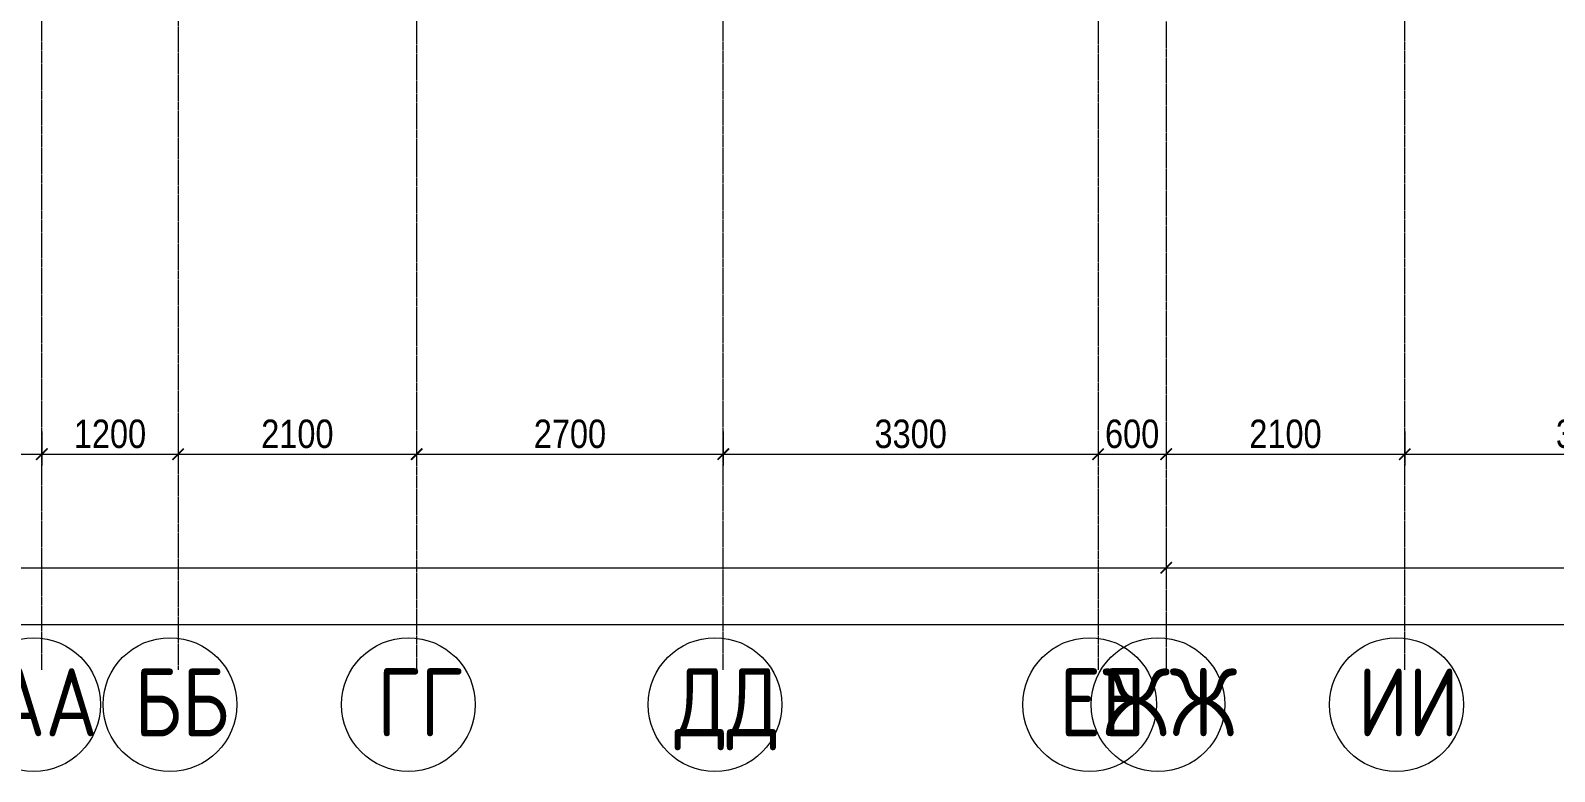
# Model space of a CAD drawing. Header units: millimetres. Extents: x -231292 to 573618, y -153144 to 564035.
# Drawn here: x 81983 to 95402, y 6179 to 12708 of the extents above; entities that cross this region are included whole.
import ezdxf
from ezdxf.enums import TextEntityAlignment as Align

# ---------------------------------------------------------------- set-up
doc = ezdxf.new("R2010")
doc.units = ezdxf.units.MM
doc.linetypes.add('CENTER2', pattern=[28.575, 19.05, -3.175, 3.175, -3.175])
doc.layers.get('0').update_dxf_attribs({"color": 250})
doc.layers.get('Defpoints').update_dxf_attribs({"color": 250})
doc.layers.add('РД_Оси_100', color=250, linetype='Continuous', lineweight=0)
doc.layers.add('РД_Оси_размер', color=250, linetype='Continuous', lineweight=0)
doc.styles.add('style1', font='ARIALN.TTF')
doc.styles.add('ккк', font='isocpeur.ttf', dxfattribs={"width": 0.85, "oblique": 15})
doc.dimstyles.new('Dim100_ареал', dxfattribs={"dimscale": 100, "dimtxt": 2.5, "dimasz": 1, "dimexe": 1, "dimexo": 1, "dimgap": 0.5, "dimtad": 1, "dimzin": 12, "dimdsep": 46, "dimtxsty": 'style1', "dimblk": 'ARCHTICK', "dimcen": 1, "dimdle": 1, "dimclrd": 256, "dimclre": 256, "dimaunit": 1, "dimadec": 0, "dimazin": 3, "dimtfac": 1, "dimtmove": 1, "dimatfit": 3, "dimldrblk": 'OPEN30', "dimfxl": 2, "dimfxlon": 1, "dimtolj": 1, "dimtzin": 0, "dimlwd": 9, "dimlwe": 9, "dimarcsym": 0})

# ---------------------------------------------------------------- blocks, each defined once
blk = doc.blocks.new('A-iden')
at = {"linetype": 'Continuous', "lineweight": 5}
blk.add_circle((-0.73, -4.06), 5.89, dxfattribs=at)
at = {"color": 0, "linetype": 'Continuous', "lineweight": 20, "style": 'ккк', "width": 0.85}
blk.add_attdef('ID', text='', height=6, dxfattribs=at).set_placement((0.31, -3.85), align=Align.MIDDLE_CENTER)
blk = doc.blocks.new('_ArchTick')
at = {"color": 0, "linetype": 'ByBlock', "const_width": 0.15}
blk.add_lwpolyline([(-0.5, -0.5), (0.5, 0.5)], dxfattribs=at)
blk = doc.blocks.new('*D1544')
at = {"layer": 'Defpoints', "color": 0, "transparency": 16777216}
for p in [(70800, -3255), (73200, -3255), (73200, -4255)]:
    blk.add_point(p, dxfattribs=at)
at = {"layer": 'РД_Оси_размер', "lineweight": 9, "transparency": 16777216}
for p, q in [((70800, -4055), (70800, -4355)), ((73200, -4055), (73200, -4355)), ((70700, -4255), (73300, -4255))]:
    blk.add_line(p, q, dxfattribs=at)
at = {"layer": 'РД_Оси_размер', "lineweight": 9, "transparency": 16777216, "xscale": 100, "yscale": 100, "zscale": 100, "rotation": 180}
blk.add_blockref('_ArchTick', (70800, -4255), dxfattribs=at)
at = {"layer": 'РД_Оси_размер', "lineweight": 9, "transparency": 16777216, "xscale": 100, "yscale": 100, "zscale": 100}
blk.add_blockref('_ArchTick', (73200, -4255), dxfattribs=at)
at = {"layer": 'РД_Оси_размер', "color": 0, "transparency": 16777216, "insert": (72000, -4077), "char_height": 250, "attachment_point": 5, "style": 'style1'}
blk.add_mtext('\\A1;2400', dxfattribs=at)
blk = doc.blocks.new('_Open30')
at = {"color": 0, "linetype": 'ByBlock', "lineweight": -2}
for p, q in [((-1, 0.27), (0, 0)), ((0, 0), (-1, -0.27)), ((0, 0), (-1, 0))]:
    blk.add_line(p, q, dxfattribs=at)
blk = doc.blocks.new('*D1545')
at = {"layer": 'Defpoints', "color": 0, "transparency": 16777216}
for p in [(73200, -3255), (74400, -3255), (74400, -4255)]:
    blk.add_point(p, dxfattribs=at)
at = {"layer": 'РД_Оси_размер', "lineweight": 9, "transparency": 16777216}
for p, q in [((73200, -4055), (73200, -4355)), ((74400, -4055), (74400, -4355)), ((73100, -4255), (74500, -4255))]:
    blk.add_line(p, q, dxfattribs=at)
at = {"layer": 'РД_Оси_размер', "lineweight": 9, "transparency": 16777216, "xscale": 100, "yscale": 100, "zscale": 100, "rotation": 180}
blk.add_blockref('_ArchTick', (73200, -4255), dxfattribs=at)
at = {"layer": 'РД_Оси_размер', "lineweight": 9, "transparency": 16777216, "xscale": 100, "yscale": 100, "zscale": 100}
blk.add_blockref('_ArchTick', (74400, -4255), dxfattribs=at)
at = {"layer": 'РД_Оси_размер', "color": 0, "transparency": 16777216, "insert": (73800, -4077), "char_height": 250, "attachment_point": 5, "style": 'style1'}
blk.add_mtext('\\A1;1200', dxfattribs=at)
blk = doc.blocks.new('*D1546')
at = {"layer": 'Defpoints', "color": 0, "transparency": 16777216}
for p in [(74400, -3255), (76500, -3255), (76500, -4255)]:
    blk.add_point(p, dxfattribs=at)
at = {"layer": 'РД_Оси_размер', "lineweight": 9, "transparency": 16777216}
for p, q in [((74400, -4055), (74400, -4355)), ((76500, -4055), (76500, -4355)), ((74300, -4255), (76600, -4255))]:
    blk.add_line(p, q, dxfattribs=at)
at = {"layer": 'РД_Оси_размер', "lineweight": 9, "transparency": 16777216, "xscale": 100, "yscale": 100, "zscale": 100, "rotation": 180}
blk.add_blockref('_ArchTick', (74400, -4255), dxfattribs=at)
at = {"layer": 'РД_Оси_размер', "lineweight": 9, "transparency": 16777216, "xscale": 100, "yscale": 100, "zscale": 100}
blk.add_blockref('_ArchTick', (76500, -4255), dxfattribs=at)
at = {"layer": 'РД_Оси_размер', "color": 0, "transparency": 16777216, "insert": (75450, -4077), "char_height": 250, "attachment_point": 5, "style": 'style1'}
blk.add_mtext('\\A1;2100', dxfattribs=at)
blk = doc.blocks.new('*D1547')
at = {"layer": 'Defpoints', "color": 0, "transparency": 16777216}
for p in [(76500, -3255), (79200, -3255), (79200, -4255)]:
    blk.add_point(p, dxfattribs=at)
at = {"layer": 'РД_Оси_размер', "lineweight": 9, "transparency": 16777216}
for p, q in [((76500, -4055), (76500, -4355)), ((79200, -4055), (79200, -4355)), ((76400, -4255), (79300, -4255))]:
    blk.add_line(p, q, dxfattribs=at)
at = {"layer": 'РД_Оси_размер', "lineweight": 9, "transparency": 16777216, "xscale": 100, "yscale": 100, "zscale": 100, "rotation": 180}
blk.add_blockref('_ArchTick', (76500, -4255), dxfattribs=at)
at = {"layer": 'РД_Оси_размер', "lineweight": 9, "transparency": 16777216, "xscale": 100, "yscale": 100, "zscale": 100}
blk.add_blockref('_ArchTick', (79200, -4255), dxfattribs=at)
at = {"layer": 'РД_Оси_размер', "color": 0, "transparency": 16777216, "insert": (77850, -4077), "char_height": 250, "attachment_point": 5, "style": 'style1'}
blk.add_mtext('\\A1;2700', dxfattribs=at)
blk = doc.blocks.new('*D1548')
at = {"layer": 'Defpoints', "color": 0, "transparency": 16777216}
for p in [(79200, -3255), (82500, -3255), (82500, -4255)]:
    blk.add_point(p, dxfattribs=at)
at = {"layer": 'РД_Оси_размер', "lineweight": 9, "transparency": 16777216}
for p, q in [((79200, -4055), (79200, -4355)), ((82500, -4055), (82500, -4355)), ((79100, -4255), (82600, -4255))]:
    blk.add_line(p, q, dxfattribs=at)
at = {"layer": 'РД_Оси_размер', "lineweight": 9, "transparency": 16777216, "xscale": 100, "yscale": 100, "zscale": 100, "rotation": 180}
blk.add_blockref('_ArchTick', (79200, -4255), dxfattribs=at)
at = {"layer": 'РД_Оси_размер', "lineweight": 9, "transparency": 16777216, "xscale": 100, "yscale": 100, "zscale": 100}
blk.add_blockref('_ArchTick', (82500, -4255), dxfattribs=at)
at = {"layer": 'РД_Оси_размер', "color": 0, "transparency": 16777216, "insert": (80850, -4077), "char_height": 250, "attachment_point": 5, "style": 'style1'}
blk.add_mtext('\\A1;3300', dxfattribs=at)
blk = doc.blocks.new('*D1549')
at = {"layer": 'Defpoints', "color": 0, "transparency": 16777216}
for p in [(82500, -3255), (83100, -3255), (83100, -4255)]:
    blk.add_point(p, dxfattribs=at)
at = {"layer": 'РД_Оси_размер', "lineweight": 9, "transparency": 16777216}
for p, q in [((82500, -4055), (82500, -4355)), ((83100, -4055), (83100, -4355)), ((82400, -4255), (83200, -4255))]:
    blk.add_line(p, q, dxfattribs=at)
at = {"layer": 'РД_Оси_размер', "lineweight": 9, "transparency": 16777216, "xscale": 100, "yscale": 100, "zscale": 100, "rotation": 180}
blk.add_blockref('_ArchTick', (82500, -4255), dxfattribs=at)
at = {"layer": 'РД_Оси_размер', "lineweight": 9, "transparency": 16777216, "xscale": 100, "yscale": 100, "zscale": 100}
blk.add_blockref('_ArchTick', (83100, -4255), dxfattribs=at)
at = {"layer": 'РД_Оси_размер', "color": 0, "transparency": 16777216, "insert": (82800, -4077), "char_height": 250, "attachment_point": 5, "style": 'style1'}
blk.add_mtext('\\A1;600', dxfattribs=at)
blk = doc.blocks.new('*D1550')
at = {"layer": 'Defpoints', "color": 0, "transparency": 16777216}
for p in [(83100, -3255), (85200, -3255), (85200, -4255)]:
    blk.add_point(p, dxfattribs=at)
at = {"layer": 'РД_Оси_размер', "lineweight": 9, "transparency": 16777216}
for p, q in [((83100, -4055), (83100, -4355)), ((85200, -4055), (85200, -4355)), ((83000, -4255), (85300, -4255))]:
    blk.add_line(p, q, dxfattribs=at)
at = {"layer": 'РД_Оси_размер', "lineweight": 9, "transparency": 16777216, "xscale": 100, "yscale": 100, "zscale": 100, "rotation": 180}
blk.add_blockref('_ArchTick', (83100, -4255), dxfattribs=at)
at = {"layer": 'РД_Оси_размер', "lineweight": 9, "transparency": 16777216, "xscale": 100, "yscale": 100, "zscale": 100}
blk.add_blockref('_ArchTick', (85200, -4255), dxfattribs=at)
at = {"layer": 'РД_Оси_размер', "color": 0, "transparency": 16777216, "insert": (84150, -4077), "char_height": 250, "attachment_point": 5, "style": 'style1'}
blk.add_mtext('\\A1;2100', dxfattribs=at)
blk = doc.blocks.new('*D1551')
at = {"layer": 'Defpoints', "color": 0, "transparency": 16777216}
for p in [(85200, -3255), (88500, -3255), (88500, -4255)]:
    blk.add_point(p, dxfattribs=at)
at = {"layer": 'РД_Оси_размер', "lineweight": 9, "transparency": 16777216}
for p, q in [((85200, -4055), (85200, -4355)), ((88500, -4055), (88500, -4355)), ((85100, -4255), (88600, -4255))]:
    blk.add_line(p, q, dxfattribs=at)
at = {"layer": 'РД_Оси_размер', "lineweight": 9, "transparency": 16777216, "xscale": 100, "yscale": 100, "zscale": 100, "rotation": 180}
blk.add_blockref('_ArchTick', (85200, -4255), dxfattribs=at)
at = {"layer": 'РД_Оси_размер', "lineweight": 9, "transparency": 16777216, "xscale": 100, "yscale": 100, "zscale": 100}
blk.add_blockref('_ArchTick', (88500, -4255), dxfattribs=at)
at = {"layer": 'РД_Оси_размер', "color": 0, "transparency": 16777216, "insert": (86850, -4077), "char_height": 250, "attachment_point": 5, "style": 'style1'}
blk.add_mtext('\\A1;3300', dxfattribs=at)
blk = doc.blocks.new('*D24')
at = {"layer": 'Defpoints', "color": 0, "transparency": 16777216}
for p in [(0, -3255), (114600, -3255), (114600, -5755)]:
    blk.add_point(p, dxfattribs=at)
at = {"layer": 'РД_Оси_размер', "color": 0, "lineweight": 5, "transparency": 16777216}
for p, q in [((0, -5555), (0, -5855)), ((114600, -5555), (114600, -5855)), ((-100, -5755), (114700, -5755))]:
    blk.add_line(p, q, dxfattribs=at)
at = {"layer": 'РД_Оси_размер', "color": 0, "lineweight": 5, "transparency": 16777216, "xscale": 100, "yscale": 100, "zscale": 100, "rotation": 180}
blk.add_blockref('_ArchTick', (0, -5755), dxfattribs=at)
at = {"layer": 'РД_Оси_размер', "color": 0, "lineweight": 5, "transparency": 16777216, "xscale": 100, "yscale": 100, "zscale": 100}
blk.add_blockref('_ArchTick', (114600, -5755), dxfattribs=at)
at = {"layer": 'РД_Оси_размер', "color": 0, "transparency": 16777216, "insert": (57300, -5577), "char_height": 250, "attachment_point": 5, "style": 'style1'}
blk.add_mtext('\\A1;114600', dxfattribs=at)
blk = doc.blocks.new('*D40')
at = {"layer": 'Defpoints', "color": 0, "transparency": 16777216}
for p in [(45600, -3255), (83100, -3255), (83100, -5255)]:
    blk.add_point(p, dxfattribs=at)
at = {"layer": 'РД_Оси_размер', "color": 0, "lineweight": 5, "transparency": 16777216}
for p, q in [((45600, -5055), (45600, -5355)), ((83100, -5055), (83100, -5355)), ((45500, -5255), (83200, -5255))]:
    blk.add_line(p, q, dxfattribs=at)
at = {"layer": 'РД_Оси_размер', "color": 0, "lineweight": 5, "transparency": 16777216, "xscale": 100, "yscale": 100, "zscale": 100, "rotation": 180}
blk.add_blockref('_ArchTick', (45600, -5255), dxfattribs=at)
at = {"layer": 'РД_Оси_размер', "color": 0, "lineweight": 5, "transparency": 16777216, "xscale": 100, "yscale": 100, "zscale": 100}
blk.add_blockref('_ArchTick', (83100, -5255), dxfattribs=at)
at = {"layer": 'РД_Оси_размер', "color": 0, "transparency": 16777216, "insert": (64350, -5077), "char_height": 250, "attachment_point": 5, "style": 'style1'}
blk.add_mtext('\\A1;37500', dxfattribs=at)
blk = doc.blocks.new('*D41')
at = {"layer": 'Defpoints', "color": 0, "transparency": 16777216}
for p in [(83100, -3255), (94500, -3255), (94500, -5255)]:
    blk.add_point(p, dxfattribs=at)
at = {"layer": 'РД_Оси_размер', "color": 0, "lineweight": 5, "transparency": 16777216}
for p, q in [((83100, -5055), (83100, -5355)), ((94500, -5055), (94500, -5355)), ((83000, -5255), (94600, -5255))]:
    blk.add_line(p, q, dxfattribs=at)
at = {"layer": 'РД_Оси_размер', "color": 0, "lineweight": 5, "transparency": 16777216, "xscale": 100, "yscale": 100, "zscale": 100, "rotation": 180}
blk.add_blockref('_ArchTick', (83100, -5255), dxfattribs=at)
at = {"layer": 'РД_Оси_размер', "color": 0, "lineweight": 5, "transparency": 16777216, "xscale": 100, "yscale": 100, "zscale": 100}
blk.add_blockref('_ArchTick', (94500, -5255), dxfattribs=at)
at = {"layer": 'РД_Оси_размер', "color": 0, "transparency": 16777216, "insert": (88800, -5077), "char_height": 250, "attachment_point": 5, "style": 'style1'}
blk.add_mtext('\\A1;11400', dxfattribs=at)
blk = doc.blocks.new('СОШ_2200_АР_ОСИ_М100_28.05.24')
at = {"layer": 'РД_Оси_100', "linetype": 'CENTER2'}
for p, q in [((73200, -6155), (73200, 139938.679)), ((79200, -6155), (79200, 139938.679)), ((85200, -6155), (85200, 139938.679))]:
    blk.add_line(p, q, dxfattribs=at)
for points in [[(76500, 139938.679), (76500, -6155)], [(82500, 139938.679), (82500, -6155)], [(83100, 16208.195), (83100, -6155)], [(74400, 13738.107), (74400, -6155)]]:
    blk.add_lwpolyline(points, dxfattribs=at)
at = {"layer": 'РД_Оси_100', "color": 0, "xscale": 100, "yscale": 100, "zscale": 100}
for p, values in [((73200, -6054.999), {'ID': 'АА'}), ((74400.734, -6054.999), {'ID': 'ББ'}), ((76500.734, -6054.999), {'ID': 'ГГ'}), ((79200, -6054.999), {'ID': 'ДД'}), ((82499.266, -6054.999), {'ID': 'ЕЕ'}), ((83100.734, -6054.999), {'ID': 'ЖЖ'}), ((85200.734, -6054.999), {'ID': 'ИИ'})]:
    blk.add_blockref('A-iden', p, dxfattribs=at).add_auto_attribs(values)
at = {"layer": 'РД_Оси_размер'}
for base, p1, p2, picture, middle in [((114600, -5755), (0, -3255), (114600, -3255), '*D24', (57300, -5577.357)), ((83100, -5255), (45600, -3255), (83100, -3255), '*D40', (64350, -5077.357)), ((73200, -4255), (70800, -3255), (73200, -3255), '*D1544', (72000, -4077.357)), ((74400, -4255), (73200, -3255), (74400, -3255), '*D1545', (73800, -4077.357)), ((76500, -4255), (74400, -3255), (76500, -3255), '*D1546', (75450, -4077.357)), ((79200, -4255), (76500, -3255), (79200, -3255), '*D1547', (77850, -4077.357)), ((82500, -4255), (79200, -3255), (82500, -3255), '*D1548', (80850, -4077.357)), ((83100, -4255), (82500, -3255), (83100, -3255), '*D1549', (82800, -4077.357)), ((85200, -4255), (83100, -3255), (85200, -3255), '*D1550', (84150, -4077.357)), ((94500, -5255), (83100, -3255), (94500, -3255), '*D41', (88800, -5077.357)), ((88500, -4255), (85200, -3255), (88500, -3255), '*D1551', (86850, -4077.357))]:
    dim = blk.add_linear_dim(base=base, p1=p1, p2=p2, dimstyle='Dim100_ареал', dxfattribs=at)
    dim.commit()
    dim.dimension.update_dxf_attribs({"geometry": picture, "text_midpoint": middle})

msp = doc.modelspace()

# ---------------------------------------------------------------- block references
at = {"layer": 'РД_Оси_100'}
msp.add_blockref('СОШ_2200_АР_ОСИ_М100_28.05.24', (8883.403, 13229.686), dxfattribs=at)

doc.saveas('drawing.dxf')
